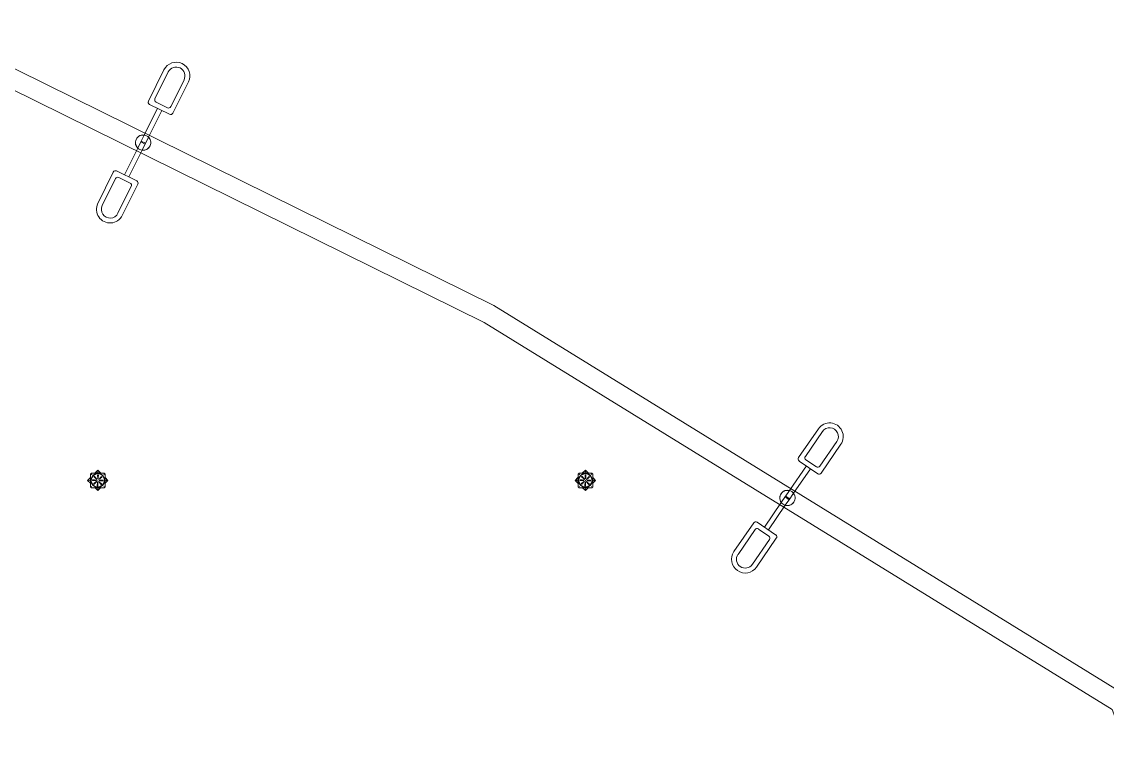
# Model space of a CAD drawing. Header units: metres. Extents: x -17822 to 152406, y -4219 to 19791.
# Drawn here: x 121848 to 124074, y 3313 to 4820 of the extents above; entities that cross this region are included whole.
import ezdxf

# ---------------------------------------------------------------- set-up
doc = ezdxf.new("R2010")
doc.units = ezdxf.units.M
doc.header["$LTSCALE"] = 100
doc.header["$MEASUREMENT"] = 0
doc.layers.get('0').update_dxf_attribs({"color": 9, "lineweight": 9})
doc.layers.add('06D', color=9, linetype='Continuous', lineweight=9)

# ---------------------------------------------------------------- blocks, each defined once
blk = doc.blocks.new('p-suzgec')
at = {"ltscale": 25}
for p, q in [((-21.1, 0), (-15.5, 5.7)), ((-15.5, -5.7), (-21.1, 0)), ((-15.5, 5.7), (-15.2, 5.9)), ((-15.5, -5.7), (-15.5, 5.7)), ((-13.2, 15), (-15.2, 13)), ((-15.2, 13), (-15.2, -13)), ((12.8, 15), (-13.2, 15)), ((-10.5, 1.2), (-3.4, 0.3)), ((-6.1, 15), (-5.9, 15.2)), ((-5.9, 12.3), (-6, 12.5)), ((-5.9, 15.2), (-0.2, 20.9)), ((-5.9, 15.2), (5.4, 15.2)), ((-5.8, 12), (-5.9, 12.3)), ((-5.1, 12.9), (-5, 12.7)), ((-5, 12.7), (-4.8, 12.4)), ((-3.3, 0.2), (-3.4, 0.3)), ((-0.2, 0), (-0.5, 0)), ((-0.2, 20.9), (5.4, 15.2)), ((-0.2, 0), (-0.2, 0.2)), ((-0.2, 0), (0, 0)), ((-0.2, 0), (-0.2, -0.2)), ((0.9, 10.2), (0, 3.1)), ((0, 3), (0, 3.1)), ((5.4, 15.2), (5.6, 15)), ((12.1, 5.6), (12.3, 5.7)), ((12.6, 4.8), (12.5, 4.7)), ((14.8, 13), (12.8, 15)), ((14.8, -13), (14.8, 13)), ((14.8, 5.9), (15, 5.7)), ((15, 5.7), (15, -5.7)), ((15, 5.7), (20.6, 0)), ((20.6, 0), (15, -5.7)), ((-15.2, -5.9), (-15.5, -5.7)), ((-15.2, -13), (-13.2, -15)), ((-13.2, -15), (12.8, -15)), ((-13.1, -4.8), (-13, -4.7)), ((-13, -4.7), (-12.6, -4.6)), ((-12.6, -5.6), (-12.8, -5.7)), ((-12.2, -5.5), (-12.6, -5.6)), ((-5.9, -15.2), (-6.1, -15)), ((5.4, -15.2), (-5.9, -15.2)), ((-0.2, -20.9), (-5.9, -15.2)), ((-1.4, -10.2), (-0.5, -3.1)), ((-0.5, -3), (-0.5, -3.1)), ((5.4, -15.2), (-0.2, -20.9)), ((2.8, -0.2), (2.9, -0.3)), ((10, -1.2), (2.9, -0.3)), ((4.5, -12.7), (4.3, -12.4)), ((4.6, -12.9), (4.5, -12.7)), ((5.3, -12), (5.4, -12.3)), ((5.4, -12.3), (5.5, -12.5)), ((5.6, -15), (5.4, -15.2)), ((12.8, -15), (14.8, -13)), ((15, -5.7), (14.8, -5.9))]:
    blk.add_line(p, q, dxfattribs=at)
for centre, radius in [((-17.9, 0), 0.4), ((-17.9, 0), 0.358), ((-0.2, 0), 14.3), ((-12.8, 12.5), 0.3), ((-0.2, 17.7), 0.4), ((-0.2, 17.7), 0.358), ((12.2, 12.5), 0.3), ((17.4, 0), 0.4), ((17.4, 0), 0.358), ((-12.8, -12.5), 0.3), ((-0.2, -17.7), 0.4), ((-0.2, -17.7), 0.358), ((12.2, -12.5), 0.3)]:
    blk.add_circle(centre, radius, dxfattribs=at)
for radius, start, end in [(13.5, 114.6147, 200.3853), (13.8, 110.4176, 114.5824), (13.7, 110.4084, 114.5916), (13.3, 110.3378, 114.6622), (13.2, 110.3292, 114.6708), (13.5, 24.6147, 110.3853), (13.6, 294.6147, 20.3853), (13.2, 20.3292, 24.6708), (13.3, 20.3378, 24.6622), (13.7, 20.4084, 24.5916), (13.8, 20.4176, 24.5824), (13.7, 200.4084, 204.5916), (13.8, 200.4176, 204.5824), (13.3, 200.3378, 204.6622), (13.2, 200.3292, 204.6708), (13.5, 204.6147, 290.3853), (13.2, 290.3292, 294.6708), (13.3, 290.3378, 294.6622), (13.7, 290.4084, 294.5916), (13.8, 290.4176, 294.5824)]:
    blk.add_arc((-0.2, 0), radius, start, end, dxfattribs=at)
for points, knots in [([(-10.5, -0.3), (-10.6, -0.3), (-10.7, -0.3), (-10.9, -0.2), (-11, -0.2), (-11.1, 0), (-11.2, 0.1), (-11.2, 0.3), (-11.2, 0.4), (-11.2, 0.6), (-11.2, 0.7), (-11.1, 0.9), (-11.1, 1), (-10.9, 1.1), (-10.8, 1.1), (-10.6, 1.2), (-10.5, 1.2), (-10.4, 1.2)], [2.169268, 2.169268, 2.169268, 2.169268, 2.468107, 2.468107, 2.768207, 2.768207, 3.065525, 3.065525, 3.362844, 3.362844, 3.660162, 3.660162, 3.95748, 3.95748, 4.257581, 4.257581, 4.55635, 4.55635, 4.55635, 4.55635]), ([(-7.7, 7), (-7.8, 7.1), (-7.8, 7.2), (-7.9, 7.4), (-7.9, 7.5), (-7.9, 7.7), (-7.9, 7.8), (-7.8, 8), (-7.8, 8), (-7.6, 8.2), (-7.5, 8.2), (-7.3, 8.3), (-7.2, 8.3), (-7, 8.3), (-6.9, 8.3), (-6.7, 8.2), (-6.6, 8.1), (-6.6, 8)], [2.169268, 2.169268, 2.169268, 2.169268, 2.468107, 2.468107, 2.768207, 2.768207, 3.065525, 3.065525, 3.362844, 3.362844, 3.660162, 3.660162, 3.95748, 3.95748, 4.257581, 4.257581, 4.55635, 4.55635, 4.55635, 4.55635]), ([(-3.5, 0.4), (-3.5, 0.4), (-3.5, 0.4), (-3.5, 0.4), (-3.4, 0.4), (-3.4, 0.4), (-3.4, 0.3), (-3.3, 0.3), (-3.3, 0.3), (-3.3, 0.3), (-3.3, 0.2), (-3.2, 0.2), (-3.2, 0.1), (-3.3, 0.1), (-3.3, 0), (-3.3, 0), (-3.3, -0.1), (-3.4, -0.1), (-3.4, -0.1), (-3.5, -0.1), (-3.5, -0.1), (-3.5, -0.1), (-3.5, -0.1)], [-0.0013985, -0.0013985, -0.0013985, -0.0013985, 0, 0, 0, 0.0909291, 0.0909291, 0.1818582, 0.1818582, 0.2711248, 0.2711248, 0.3603915, 0.3603915, 0.4496581, 0.4496581, 0.5389247, 0.5389247, 0.6298538, 0.6298538, 0.7207829, 0.7207829, 0.7401198, 0.7401198, 0.7401198, 0.7401198]), ([(-2.2, 2.6), (-2.2, 2.6), (-2.2, 2.6), (-2.2, 2.6), (-2.2, 2.5), (-2.2, 2.5), (-2.2, 2.4), (-2.2, 2.4), (-2.2, 2.3), (-2.2, 2.3), (-2.2, 2.3), (-2.3, 2.2), (-2.3, 2.2), (-2.3, 2.2), (-2.4, 2.2), (-2.4, 2.1), (-2.5, 2.1), (-2.5, 2.2), (-2.6, 2.2), (-2.6, 2.2), (-2.6, 2.2), (-2.6, 2.2), (-2.6, 2.2)], [-0.0013985, -0.0013985, -0.0013985, -0.0013985, 0, 0, 0, 0.0909291, 0.0909291, 0.1818582, 0.1818582, 0.2711248, 0.2711248, 0.3603915, 0.3603915, 0.4496581, 0.4496581, 0.5389247, 0.5389247, 0.6298538, 0.6298538, 0.7207829, 0.7207829, 0.7401198, 0.7401198, 0.7401198, 0.7401198]), ([(-0.6, 10.2), (-0.6, 10.3), (-0.5, 10.4), (-0.5, 10.6), (-0.4, 10.7), (-0.3, 10.8), (-0.2, 10.9), (0, 11), (0.1, 11), (0.3, 11), (0.4, 11), (0.6, 10.9), (0.7, 10.8), (0.8, 10.7), (0.9, 10.6), (0.9, 10.4), (1, 10.3), (0.9, 10.2)], [2.169268, 2.169268, 2.169268, 2.169268, 2.468107, 2.468107, 2.768207, 2.768207, 3.065525, 3.065525, 3.362844, 3.362844, 3.660162, 3.660162, 3.95748, 3.95748, 4.257581, 4.257581, 4.55635, 4.55635, 4.55635, 4.55635]), ([(0.1, 3.2), (0.1, 3.2), (0.1, 3.2), (0.1, 3.2), (0.1, 3.2), (0.1, 3.2), (0.1, 3.1), (0.1, 3.1), (0, 3), (0, 3), (-0.1, 3), (-0.1, 3), (-0.2, 3), (-0.2, 3), (-0.2, 3), (-0.3, 3), (-0.3, 3.1), (-0.3, 3.1), (-0.4, 3.2), (-0.4, 3.2), (-0.4, 3.2), (-0.4, 3.3), (-0.4, 3.3)], [-0.0013985, -0.0013985, -0.0013985, -0.0013985, 0, 0, 0, 0.0909291, 0.0909291, 0.1818582, 0.1818582, 0.2711248, 0.2711248, 0.3603915, 0.3603915, 0.4496581, 0.4496581, 0.5389247, 0.5389247, 0.6298538, 0.6298538, 0.7207829, 0.7207829, 0.7401198, 0.7401198, 0.7401198, 0.7401198]), ([(2.3, 2), (2.3, 2), (2.3, 2), (2.3, 2), (2.3, 2), (2.2, 2), (2.2, 1.9), (2.2, 1.9), (2.1, 1.9), (2.1, 2), (2, 2), (2, 2), (1.9, 2), (1.9, 2.1), (1.9, 2.1), (1.9, 2.2), (1.9, 2.2), (1.9, 2.3), (1.9, 2.3), (1.9, 2.3), (2, 2.4), (2, 2.4), (2, 2.4)], [-0.0013985, -0.0013985, -0.0013985, -0.0013985, 0, 0, 0, 0.0909291, 0.0909291, 0.1818582, 0.1818582, 0.2711248, 0.2711248, 0.3603915, 0.3603915, 0.4496581, 0.4496581, 0.5389247, 0.5389247, 0.6298538, 0.6298538, 0.7207829, 0.7207829, 0.7401198, 0.7401198, 0.7401198, 0.7401198]), ([(3, -0.4), (3, -0.4), (3, -0.4), (3, -0.4), (2.9, -0.4), (2.9, -0.4), (2.9, -0.3), (2.8, -0.3), (2.8, -0.3), (2.8, -0.3), (2.8, -0.2), (2.7, -0.2), (2.7, -0.1), (2.8, -0.1), (2.8, 0), (2.8, 0), (2.8, 0.1), (2.9, 0.1), (2.9, 0.1), (3, 0.1), (3, 0.1), (3, 0.1), (3, 0.1)], [-0.0013985, -0.0013985, -0.0013985, -0.0013985, 0, 0, 0, 0.0909291, 0.0909291, 0.1818582, 0.1818582, 0.2711248, 0.2711248, 0.3603915, 0.3603915, 0.4496581, 0.4496581, 0.5389247, 0.5389247, 0.6298538, 0.6298538, 0.7207829, 0.7207829, 0.7401198, 0.7401198, 0.7401198, 0.7401198]), ([(6.8, 7.4), (6.8, 7.5), (6.9, 7.6), (7.1, 7.7), (7.2, 7.7), (7.4, 7.7), (7.5, 7.7), (7.7, 7.6), (7.8, 7.5), (7.9, 7.4), (8, 7.3), (8.1, 7.1), (8.1, 7), (8, 6.8), (8, 6.7), (7.9, 6.5), (7.8, 6.4), (7.8, 6.3)], [2.169268, 2.169268, 2.169268, 2.169268, 2.468107, 2.468107, 2.768207, 2.768207, 3.065525, 3.065525, 3.362844, 3.362844, 3.660162, 3.660162, 3.95748, 3.95748, 4.257581, 4.257581, 4.55635, 4.55635, 4.55635, 4.55635]), ([(10, 0.3), (10.1, 0.3), (10.2, 0.3), (10.4, 0.2), (10.5, 0.2), (10.6, 0), (10.7, -0.1), (10.7, -0.3), (10.7, -0.4), (10.7, -0.6), (10.7, -0.7), (10.6, -0.9), (10.6, -1), (10.4, -1.1), (10.3, -1.1), (10.1, -1.2), (10, -1.2), (9.9, -1.2)], [2.169268, 2.169268, 2.169268, 2.169268, 2.468107, 2.468107, 2.768207, 2.768207, 3.065525, 3.065525, 3.362844, 3.362844, 3.660162, 3.660162, 3.95748, 3.95748, 4.257581, 4.257581, 4.55635, 4.55635, 4.55635, 4.55635]), ([(-7.3, -7.4), (-7.3, -7.5), (-7.4, -7.6), (-7.6, -7.7), (-7.7, -7.7), (-7.9, -7.7), (-8, -7.7), (-8.2, -7.6), (-8.3, -7.5), (-8.4, -7.4), (-8.5, -7.3), (-8.6, -7.1), (-8.6, -7), (-8.5, -6.8), (-8.5, -6.7), (-8.4, -6.5), (-8.3, -6.4), (-8.3, -6.3)], [2.169268, 2.169268, 2.169268, 2.169268, 2.468107, 2.468107, 2.768207, 2.768207, 3.065525, 3.065525, 3.362844, 3.362844, 3.660162, 3.660162, 3.95748, 3.95748, 4.257581, 4.257581, 4.55635, 4.55635, 4.55635, 4.55635]), ([(-2.8, -2), (-2.8, -2), (-2.8, -2), (-2.8, -2), (-2.8, -2), (-2.7, -2), (-2.7, -1.9), (-2.7, -1.9), (-2.6, -1.9), (-2.6, -2), (-2.5, -2), (-2.5, -2), (-2.4, -2), (-2.4, -2.1), (-2.4, -2.1), (-2.4, -2.2), (-2.4, -2.2), (-2.4, -2.3), (-2.4, -2.3), (-2.4, -2.3), (-2.5, -2.4), (-2.5, -2.4), (-2.5, -2.4)], [-0.0013985, -0.0013985, -0.0013985, -0.0013985, 0, 0, 0, 0.0909291, 0.0909291, 0.1818582, 0.1818582, 0.2711248, 0.2711248, 0.3603915, 0.3603915, 0.4496581, 0.4496581, 0.5389247, 0.5389247, 0.6298538, 0.6298538, 0.7207829, 0.7207829, 0.7401198, 0.7401198, 0.7401198, 0.7401198]), ([(0.1, -10.2), (0.1, -10.3), (0, -10.4), (0, -10.6), (-0.1, -10.7), (-0.2, -10.8), (-0.3, -10.9), (-0.5, -11), (-0.6, -11), (-0.8, -11), (-0.9, -11), (-1.1, -10.9), (-1.2, -10.8), (-1.3, -10.7), (-1.4, -10.6), (-1.4, -10.4), (-1.5, -10.3), (-1.4, -10.2)], [2.169268, 2.169268, 2.169268, 2.169268, 2.468107, 2.468107, 2.768207, 2.768207, 3.065525, 3.065525, 3.362844, 3.362844, 3.660162, 3.660162, 3.95748, 3.95748, 4.257581, 4.257581, 4.55635, 4.55635, 4.55635, 4.55635]), ([(-0.6, -3.2), (-0.6, -3.2), (-0.6, -3.2), (-0.6, -3.2), (-0.6, -3.2), (-0.6, -3.2), (-0.6, -3.1), (-0.6, -3.1), (-0.5, -3), (-0.5, -3), (-0.4, -3), (-0.4, -3), (-0.4, -3), (-0.3, -3), (-0.3, -3), (-0.2, -3), (-0.2, -3.1), (-0.2, -3.1), (-0.2, -3.2), (-0.1, -3.2), (-0.1, -3.2), (-0.1, -3.3), (-0.1, -3.3)], [-0.0013985, -0.0013985, -0.0013985, -0.0013985, 0, 0, 0, 0.0909291, 0.0909291, 0.1818582, 0.1818582, 0.2711248, 0.2711248, 0.3603915, 0.3603915, 0.4496581, 0.4496581, 0.5389247, 0.5389247, 0.6298538, 0.6298538, 0.7207829, 0.7207829, 0.7401198, 0.7401198, 0.7401198, 0.7401198]), ([(1.7, -2.6), (1.7, -2.6), (1.7, -2.6), (1.7, -2.6), (1.7, -2.5), (1.7, -2.5), (1.7, -2.4), (1.7, -2.4), (1.7, -2.3), (1.7, -2.3), (1.7, -2.3), (1.8, -2.2), (1.8, -2.2), (1.8, -2.2), (1.9, -2.2), (1.9, -2.1), (2, -2.1), (2, -2.2), (2.1, -2.2), (2.1, -2.2), (2.1, -2.2), (2.1, -2.2), (2.1, -2.2)], [-0.0013985, -0.0013985, -0.0013985, -0.0013985, 0, 0, 0, 0.0909291, 0.0909291, 0.1818582, 0.1818582, 0.2711248, 0.2711248, 0.3603915, 0.3603915, 0.4496581, 0.4496581, 0.5389247, 0.5389247, 0.6298538, 0.6298538, 0.7207829, 0.7207829, 0.7401198, 0.7401198, 0.7401198, 0.7401198]), ([(7.2, -7), (7.3, -7.1), (7.3, -7.2), (7.4, -7.4), (7.4, -7.5), (7.4, -7.7), (7.4, -7.8), (7.3, -8), (7.3, -8), (7.1, -8.2), (7, -8.2), (6.8, -8.3), (6.7, -8.3), (6.5, -8.3), (6.4, -8.3), (6.2, -8.2), (6.1, -8.1), (6.1, -8)], [2.169268, 2.169268, 2.169268, 2.169268, 2.468107, 2.468107, 2.768207, 2.768207, 3.065525, 3.065525, 3.362844, 3.362844, 3.660162, 3.660162, 3.95748, 3.95748, 4.257581, 4.257581, 4.55635, 4.55635, 4.55635, 4.55635])]:
    blk.add_open_spline(points, degree=3, knots=knots, dxfattribs=at)
for points, weights in [([(-10.4, 1.2), (-5.1, 0.6), (-3.5, 0.4)], [1.04357122072, 1.19470433147, 1]), ([(-2.6, 2.2), (-3.9, 3.4), (-7.7, 7)], [1, 1.19289012244, 1.04336959178]), ([(-6.6, 8), (-3.3, 3.9), (-2.2, 2.6)], [1.04357122128, 1.19470433435, 1]), ([(-0.4, 3.3), (-0.4, 4.9), (-0.6, 10.2)], [1, 1.1928901223, 1.04336959175]), ([(0.9, 10.2), (0.3, 4.9), (0.1, 3.2)], [1.04357122043, 1.19470432993, 1]), ([(2, 2.4), (3.1, 3.6), (6.8, 7.4)], [1, 1.19289012017, 1.04336959134]), ([(7.8, 6.3), (3.6, 3), (2.3, 2)], [1.04357122006, 1.19470432802, 1]), ([(11.7, 5.5), (11.9, 5.6), (12.1, 5.6)], [1.02554744525, 1.0127799804, 1]), ([(12.5, 4.7), (12.3, 4.7), (12.1, 4.6)], [1, 1.0127799804, 1.02554744526]), ([(-3.5, -0.1), (-5.2, -0.2), (-10.5, -0.3)], [1, 1.19289012449, 1.04336959218]), ([(-8.3, -6.3), (-4.1, -3), (-2.8, -2)], [1.04357122094, 1.1947043326, 1]), ([(-2.5, -2.4), (-3.6, -3.6), (-7.3, -7.4)], [1, 1.19289012327, 1.04336959194]), ([(-1.4, -10.2), (-0.8, -4.9), (-0.6, -3.2)], [1.04357122103, 1.19470433305, 1]), ([(-0.1, -3.3), (-0.1, -4.9), (0.1, -10.2)], [1, 1.19289011339, 1.04336959002]), ([(6.1, -8), (2.8, -3.9), (1.7, -2.6)], [1.04357121982, 1.19470432681, 1]), ([(2.1, -2.2), (3.4, -3.4), (7.2, -7)], [1, 1.19289011781, 1.04336959088])]:
    blk.add_rational_spline(points, weights, degree=2, dxfattribs=at)
for points, weights, knots in [([(3, 0.1), (3.5, 0.1), (6, 0.2), (10, 0.3)], [4.14064799907, 3.56700040162, 2.15953650571, 1.32480586323], [27.48414514, 27.48414514, 27.48414514, 27.50397367, 27.53272487, 27.53272487, 27.53272487]), ([(9.9, -1.2), (7.9, -1), (4.7, -0.6), (3.3, -0.4), (3, -0.4)], [1.32476723726, 1.64485472039, 2.71311941379, 3.81141839734, 4.16242382948], [0.00590224, 0.00590224, 0.00590224, 0.01753913, 0.04477222, 0.05758123, 0.05758123, 0.05758123])]:
    blk.add_rational_spline(points, weights, degree=2, knots=knots, dxfattribs=at)
blk = doc.blocks.new('p-platform_süzgeç')
at = {"layer": '06D'}
for p in [(-2420.7, -4751.3), (-1420.7, -4751.3)]:
    blk.add_blockref('p-suzgec', p, dxfattribs=at)
blk = doc.blocks.new('A$C442D6FDD')
at = {"layer": '06D', "color": 9}
for p, q in [((18070.2, 2256.7), (18038.4, 2192.5)), ((18079.1, 2252.3), (18051.8, 2197)), ((18084.1, 2181), (18111.4, 2236.3)), ((18088.6, 2167.6), (18120.4, 2231.9)), ((18081.9, 2165.4), (18040.7, 2185.8)), ((18077.4, 2178.8), (18054.1, 2190.3)), ((18029.6, 2122.9), (18056.8, 2177.8)), ((18038.6, 2118.4), (18065.8, 2173.4)), ((18016.4, 2096.1), (17989.3, 2041.2)), ((18025.4, 2091.7), (17998.2, 2036.8)), ((18014.4, 2028.8), (17973.1, 2049.2)), ((17934.7, 1982.7), (17966.4, 2046.9)), ((17943.6, 1978.3), (17971, 2033.5)), ((18001, 2024.3), (17977.7, 2035.8)), ((18003.2, 2017.6), (17975.9, 1962.3)), ((18016.6, 2022.1), (17984.9, 1957.9)), ((19412.4, 1520), (19371.8, 1460.9)), ((19420.6, 1514.3), (19385.7, 1463.5)), ((19415.4, 1443.1), (19450.3, 1493.9)), ((19418, 1429.2), (19458.6, 1488.3)), ((19411, 1427.9), (19373.1, 1453.9)), ((19408.5, 1441.8), (19387, 1456.5)), ((19353.3, 1393.2), (19388, 1443.7)), ((19361.5, 1387.6), (19396.2, 1438.1)), ((19336.4, 1368.7), (19301.7, 1318.2)), ((19344.6, 1363), (19309.9, 1312.5)), ((19239.3, 1268), (19279.9, 1327.1)), ((19324.8, 1302.3), (19286.9, 1328.3)), ((19310.9, 1299.7), (19289.4, 1314.4)), ((19247.6, 1262.3), (19282.5, 1313.1)), ((19312.2, 1292.8), (19277.3, 1241.9)), ((19326.1, 1295.4), (19285.5, 1236.3))]:
    blk.add_line(p, q, dxfattribs=at)
for points in [[(18038.6, 2118.4), (18031.6, 2104.3), (18022.6, 2108.7), (18029.6, 2122.9)], [(18025.4, 2091.7), (18032.4, 2105.9), (18023.4, 2110.3), (18016.4, 2096.1)], [(19344.6, 1363), (19353.6, 1376), (19345.3, 1381.7), (19336.4, 1368.7)], [(19361.5, 1387.6), (19352.6, 1374.6), (19344.3, 1380.2), (19353.3, 1393.2)]]:
    blk.add_lwpolyline(points, dxfattribs=at)
for centre, radius, start, end in [((18095.3, 2244.3), 28, 333.6849, 153.6849), ((18095.3, 2244.3), 18, 333.6849, 153.6849), ((18042.9, 2190.3), 5, 153.6849, 243.6849), ((18056.3, 2194.8), 5, 153.6849, 243.6849), ((18079.6, 2183.3), 5, 243.6849, 333.6849), ((18084.1, 2169.9), 5, 243.6849, 333.6849), ((18027.5, 2107.3), 15.7, 82.2248, 45.145), ((18027.5, 2107.3), 15.7, 262.2248, 225.145), ((17970.9, 2044.7), 5, 63.6849, 153.6849), ((17975.4, 2031.3), 5, 63.6849, 153.6849), ((18012.2, 2024.3), 5, 333.6849, 63.6849), ((17998.8, 2019.8), 5, 333.6849, 63.6849), ((17959.8, 1970.3), 28, 153.6849, 333.6849), ((17959.8, 1970.3), 18, 153.6849, 333.6849), ((19435.5, 1504.1), 28, 325.5197, 145.5197), ((19435.5, 1504.1), 18, 325.5197, 145.5197), ((19375.9, 1458.1), 5, 145.5197, 235.5197), ((19389.8, 1460.6), 5, 145.5197, 235.5197), ((19411.3, 1445.9), 5, 235.5197, 325.5197), ((19413.9, 1432), 5, 235.5197, 325.5197), ((19348.9, 1378.1), 15.7, 74.0596, 36.9798), ((19348.9, 1378.1), 15.7, 254.0596, 216.9798), ((19284, 1324.2), 5, 55.5197, 145.5197), ((19286.6, 1310.3), 5, 55.5197, 145.5197), ((19308, 1295.6), 5, 325.5197, 55.5197), ((19322, 1298.2), 5, 325.5197, 55.5197), ((19262.4, 1252.1), 28, 145.5197, 325.5197), ((19262.4, 1252.1), 18, 145.5197, 325.5197)]:
    blk.add_arc(centre, radius, start, end, dxfattribs=at)

msp = doc.modelspace()

# ---------------------------------------------------------------- linework, layer by layer
at = {"layer": '06D'}
msp.add_lwpolyline([(116661.34, 6866.98), (118498.77, 6218.09), (120901.69, 5139.8), (122796.71, 4202.6), (124084.16, 3408.61), (124512, 2283.98), (124512, -684.85), (124048.8, -1321.32), (124098.31, -1321.32), (124552, -697.81), (124552, 2291.33), (124116.71, 3435.53), (122816.12, 4237.62), (120918.75, 5175.98), (118513.64, 6255.26), (116673.24, 6905.2)], dxfattribs=at)

# ---------------------------------------------------------------- block references
for name, p in [('A$C442D6FDD', (104069.47, 2464.56)), ('p-platform_süzgeç', (124425, 8630))]:
    msp.add_blockref(name, p)

doc.saveas('drawing.dxf')
